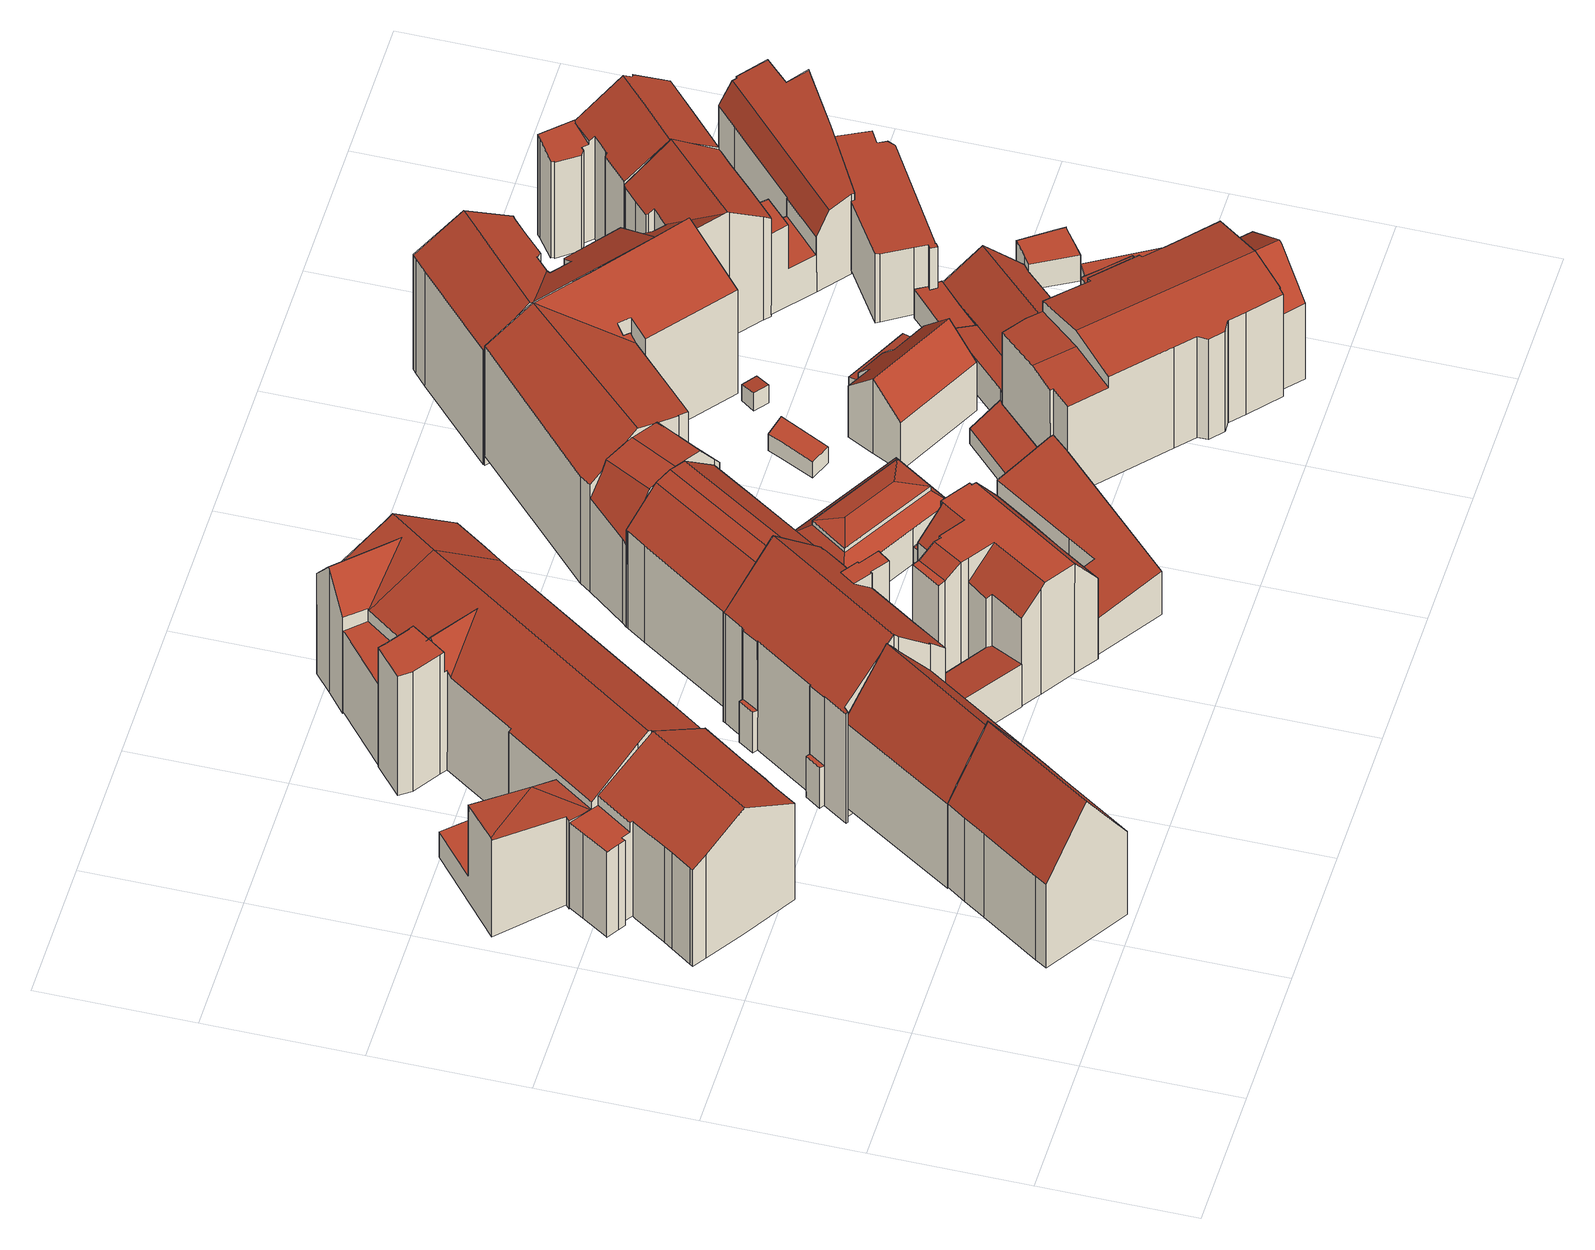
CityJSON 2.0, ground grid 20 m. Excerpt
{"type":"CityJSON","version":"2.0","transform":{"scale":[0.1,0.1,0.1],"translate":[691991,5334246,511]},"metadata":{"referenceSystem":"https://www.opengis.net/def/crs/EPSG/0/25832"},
"CityObjects":{
"building1":{"type":"Building","attributes":{"Gemeindeschluessel":"09162000","HoeheDach":"537.327","HoeheGrund":"514.120","Methode":"1000","NiedrigsteTraufeDesGebaeudes":"527.877","Geometrietyp2DReferenz":"3000","function":"31001_1000","roofType":"3100","measuredHeight":23.21,"storeysAboveGround":4},"geometry":[{"type":"MultiSurface","lod":"2","boundaries":[[[0,1,2,3]],[[4,5,6,7,8,9]],[[3,2,6,5]],[[9,8,10,11]],[[12,13,14,15,16,17,18,19]],[[6,2,1,12,19,7]],[[20,21,22,23]],[[22,17,16,23]],[[0,3,5,4,9,11,20,23,16,15,14,13]],[[13,12,1,0]],[[7,19,18,17,22,21,10,8]],[[11,10,21,20]]],"semantics":{"surfaces":[{"type":"WallSurface"},{"type":"RoofSurface"},{"type":"GroundSurface"}],"values":[0,0,0,0,0,1,0,0,2,0,1,0]}}]},
"building2":{"type":"Building","attributes":{"Gemeindeschluessel":"09162000","HoeheDach":"534.873","HoeheGrund":"514.080","Methode":"2000","NiedrigsteTraufeDesGebaeudes":"528.161","Geometrietyp2DReferenz":"3000","function":"31001_1000","roofType":"3100","measuredHeight":20.79,"storeysAboveGround":5},"geometry":[{"type":"MultiSurface","lod":"2","boundaries":[[[24,25,26,27]],[[28,29,30,31,32,33]],[[34,35,24,27,36,37,38,39,40,41,42,43,44,45,46,47,48,49,50,51,52,53,54,32,31,30]],[[39,55,56,40]],[[57,58,59,54,53,52,60]],[[35,34,30,29,61,62]],[[63,64,65,66,67,57,60,68,69,70]],[[51,68,60,52]],[[44,43,71,72,67,66,45]],[[70,69,68,51,50,49]],[[35,62,25,24]],[[73,74,71,43,42,41]],[[40,56,73,41]],[[36,27,26,75,76,37]],[[54,59,33,32]],[[76,75,77,28,33,59,58,72,71,74,73,56,55,78]],[[26,25,62,61,29,28,77,75]],[[67,72,58,57]],[[48,63,70,49]],[[47,46,45,66,65,64]],[[37,76,78,38]],[[38,78,55,39]],[[47,64,63,48]]],"semantics":{"surfaces":[{"type":"WallSurface"},{"type":"GroundSurface"},{"type":"RoofSurface"}],"values":[0,0,1,0,0,0,2,0,0,0,0,0,0,0,0,2,2,0,0,0,0,0,0]}}]},
"building3":{"type":"Building","attributes":{"Gemeindeschluessel":"09162000","HoeheDach":"536.420","HoeheGrund":"513.938","Methode":"2000","NiedrigsteTraufeDesGebaeudes":"527.741","Geometrietyp2DReferenz":"3000","function":"31001_1000","roofType":"3100","measuredHeight":22.48,"storeysAboveGround":4},"geometry":[{"type":"MultiSurface","lod":"2","boundaries":[[[79,80,81,82]],[[83,84,12,85]],[[86,85,12,87,17]],[[79,88,89,90,80]],[[82,81,84,83]],[[91,17,87,90,89]],[[91,92,86,17]],[[12,84,81,80,90,87]],[[86,92,88,79,82,83,85]],[[92,91,89,88]]],"semantics":{"surfaces":[{"type":"WallSurface"},{"type":"RoofSurface"},{"type":"GroundSurface"}],"values":[0,0,0,0,0,1,0,1,2,0]}}]},
"building4":{"type":"Building","attributes":{"Gemeindeschluessel":"09162000","HoeheDach":"535.380","HoeheGrund":"513.911","Methode":"2000","NiedrigsteTraufeDesGebaeudes":"518.122","Geometrietyp2DReferenz":"3000","function":"31001_2000","roofType":"3100","measuredHeight":21.47,"storeysAboveGround":4},"geometry":[{"type":"MultiSurface","lod":"2","boundaries":[[[93,94,95,96,97]],[[98,99,100,101]],[[102,103,104,105]],[[106,107,108,109,110,111]],[[112,113,114,115]],[[116,117,118,119,120]],[[121,122,123,124]],[[125,126,127,128,129]],[[99,120,119,130,131,132,133,100]],[[95,94,113,112]],[[134,135,131,130,136]],[[137,138,97,96]],[[139,140,141,142,143,144]],[[145,125,129,146,147,148]],[[149,147,146]],[[150,151,117,116]],[[103,152,104]],[[109,153,110]],[[154,106,111,155]],[[139,144,109,108]],[[150,116,120,99,98]],[[156,157,158,159,160,161]],[[119,162,163,164,103,102,128,127,141,140,136,130]],[[165,166,152,103,167]],[[101,100,133,168]],[[169,170,171,172]],[[150,98,101,168,173,135,134,174,154,155,175,176,126,125,145,169,172,177,121,124,178,179,180,181,182,183,137,96,95,112,115,151]],[[145,148,170,169]],[[181,180,163,162,161,160]],[[115,114,118,117,151]],[[143,142,184,185,186]],[[178,124,123,166,165,187]],[[173,132,131,135]],[[188,177,172,171]],[[118,114,113,94,93,156,161,162,119]],[[107,174,134,136,140,139,108]],[[122,121,177,188]],[[167,103,164,189]],[[185,184,176,175]],[[106,154,174,107]],[[156,93,97,138,157]],[[143,186,153,109,144]],[[180,179,190,189,164,163]],[[167,189,190,187,165]],[[137,183,158,157,138]],[[184,142,141,127,126,176]],[[178,187,190,179]],[[188,171,170,148,147,149,104,152,166,123,122]],[[129,128,102,105,149,146]],[[185,175,155,111,110,153,186]],[[159,182,181,160]],[[149,105,104]],[[168,133,132,173]],[[182,159,158,183]]],"semantics":{"surfaces":[{"type":"WallSurface"},{"type":"RoofSurface"},{"type":"GroundSurface"}],"values":[0,0,1,1,0,1,0,0,1,0,0,0,0,0,0,0,0,1,0,1,0,1,1,0,0,0,2,0,0,0,1,0,0,0,1,0,0,0,0,0,1,0,0,1,0,0,0,1,1,0,0,0,0,0]}}]},
"building5":{"type":"Building","attributes":{"Gemeindeschluessel":"09162000","HoeheDach":"537.110","HoeheGrund":"511.577","Methode":"2000","NiedrigsteTraufeDesGebaeudes":"518.320","Geometrietyp2DReferenz":"3000","function":"31001_1000","roofType":"3100","measuredHeight":25.53,"storeysAboveGround":5},"geometry":[{"type":"MultiSurface","lod":"2","boundaries":[[[191,192,193,194,195,196,197]],[[198,199,200,201]],[[202,203,204,205,206]],[[207,208,209,210]],[[211,212,213,214,215,216]],[[217,218,219,220]],[[221,214,213,222]],[[223,224,225,226,227,228]],[[229,230,231,232]],[[233,234,235,236]],[[237,238,236,235]],[[239,240,241,242]],[[243,227,226]],[[221,244,215,214]],[[245,222,213,212]],[[203,202,246,247]],[[191,248,243,226,225,249,250,251,241,240,252,253,200,199,231,230,254,192]],[[238,237,255,256]],[[220,219,196,195]],[[207,257,258,208]],[[259,249,225,224]],[[260,234,233,257,207,210]],[[197,196,219,218,228,227,243,248]],[[245,261,262,244,221,222]],[[263,251,250,264]],[[242,241,251,263]],[[265,266,267,268]],[[260,210,209,269]],[[239,268,267,252,240]],[[264,250,249,259]],[[270,269,209,208,258,271]],[[223,228,218,217]],[[211,216,206,205]],[[191,197,248]],[[255,201,200,253,256]],[[272,254,230,229]],[[247,246,266,265]],[[233,236,238,256,253,252,267,266,246,202,206,216,215,244,262,271,258,257]],[[223,217,220,195,194,193,272,229,232,198,201,255,237,235,234,260,269,270,261,245,212,211,205,204,203,247,265,268,239,242,263,264,259,224]],[[270,271,262,261]],[[193,192,254,272]],[[232,231,199,198]]],"semantics":{"surfaces":[{"type":"WallSurface"},{"type":"RoofSurface"},{"type":"GroundSurface"}],"values":[0,0,0,1,0,0,1,0,0,0,0,0,0,0,0,0,1,0,0,0,0,0,1,0,0,0,0,0,0,0,0,0,0,0,0,0,0,1,2,0,0,0]}}]},
"building6":{"type":"Building","attributes":{"Gemeindeschluessel":"09162000","HoeheDach":"527.646","HoeheGrund":"514.230","Methode":"1000","NiedrigsteTraufeDesGebaeudes":"527.646","Geometrietyp2DReferenz":"3000","function":"51009_1610","roofType":"1000","measuredHeight":13.42},"geometry":[{"type":"MultiSurface","lod":"2","boundaries":[[[273,274,275,276,277,278,279,280,281,282,283,284]],[[285,276,275,286]],[[284,283,282,287,288,289]],[[290,277,276,285]],[[291,292,290,285,286,293,294,289,288,287,295,296]],[[293,286,275,274,273,294]],[[292,278,277,290]],[[292,291,296,280,279,278]],[[294,273,284,289]],[[281,280,296,295,287,282]]],"semantics":{"surfaces":[{"type":"RoofSurface"},{"type":"WallSurface"},{"type":"GroundSurface"}],"values":[0,1,1,1,2,1,1,1,1,1]}}]},
"building7":{"type":"Building","attributes":{"Gemeindeschluessel":"09162000","HoeheDach":"519.222","HoeheGrund":"512.090","Methode":"2000","NiedrigsteTraufeDesGebaeudes":"518.324","Geometrietyp2DReferenz":"3000","function":"31001_2463","roofType":"1000","measuredHeight":7.13,"storeysAboveGround":1},"geometry":[{"type":"MultiSurface","lod":"2","boundaries":[[[297,298,299,300]],[[301,302,303,304]],[[300,299,305,303,302,306]],[[307,306,302,301]],[[298,308,305,299]],[[307,297,300,306]],[[308,304,303,305]],[[308,298,297,307,301,304]]],"semantics":{"surfaces":[{"type":"WallSurface"},{"type":"RoofSurface"},{"type":"GroundSurface"}],"values":[0,0,1,0,0,0,0,2]}}]},
"building8":{"type":"Building","attributes":{"Gemeindeschluessel":"09162000","HoeheDach":"530.400","HoeheGrund":"512.323","Methode":"2000","NiedrigsteTraufeDesGebaeudes":"521.560","Geometrietyp2DReferenz":"3000","function":"31001_1000","roofType":"1000","measuredHeight":18.08,"storeysAboveGround":5},"geometry":[{"type":"MultiSurface","lod":"2","boundaries":[[[309,310,311,312]],[[313,312,314]],[[315,316,317,318]],[[319,320,321,322,323,311,310,324,325,326,315,318,327,328,329,330,331,332,333,334,335,336,337,338,339,340,341,342]],[[337,343,344,338]],[[341,345,346,342]],[[337,336,347,348,349,343]],[[339,350,351,340]],[[324,310,309,352]],[[325,353,354,326]],[[335,355,347,336]],[[311,323,356,314,312]],[[357,358,348,347,355,359]],[[326,354,316,315]],[[321,360,361,322]],[[320,362,360,321]],[[319,342,346,363,364]],[[357,333,332,365,366,358]],[[334,359,355,335]],[[339,338,344,367,350]],[[346,345,351,350,367,363]],[[352,368,317,316,354,353]],[[331,369,365,332]],[[322,361,356,323]],[[318,317,368,327]],[[312,313,370,364,363,367,344,343,349,366,371,372,373,374,309]],[[320,319,364,370,362]],[[330,375,369,331]],[[328,327,368,374]],[[330,329,373,372,376,375]],[[333,357,359,334]],[[340,351,345,341]],[[309,374,368,352]],[[376,372,371]],[[373,329,328,374]],[[371,366,365,369,375,376]],[[362,370,313,314,356,361,360]],[[358,366,349,348]],[[325,324,352,353]]],"semantics":{"surfaces":[{"type":"WallSurface"},{"type":"GroundSurface"},{"type":"RoofSurface"}],"values":[0,0,0,1,0,0,0,0,0,0,0,0,2,0,0,0,0,0,0,0,2,2,0,0,0,2,0,0,0,0,0,0,2,0,0,2,2,0,0]}}]},
"building9":{"type":"Building","attributes":{"Gemeindeschluessel":"09162000","HoeheDach":"534.330","HoeheGrund":"513.644","Methode":"2000","NiedrigsteTraufeDesGebaeudes":"529.426","Geometrietyp2DReferenz":"3000","function":"31001_1000","roofType":"2100","measuredHeight":20.69,"storeysAboveGround":5},"geometry":[{"type":"MultiSurface","lod":"2","boundaries":[[[377,378,379,380]],[[381,382,383,384,385]],[[386,387,388,389,390]],[[391,392,393,394]],[[389,385,384,395,390]],[[378,386,390,395,396,379]],[[397,398,396,395,384,383]],[[399,393,392,382,381]],[[391,397,383,382,392]],[[388,400,399,381,385,389]],[[388,387,377,380,398,397,391,394,400]],[[378,377,387,386]],[[380,379,396,398]],[[394,393,399,400]]],"semantics":{"surfaces":[{"type":"WallSurface"},{"type":"RoofSurface"},{"type":"GroundSurface"}],"values":[0,1,0,0,1,1,0,1,0,0,2,0,0,0]}}]},
"building10":{"type":"Building","attributes":{"Gemeindeschluessel":"09162000","HoeheDach":"516.097","HoeheGrund":"513.758","Methode":"2000","NiedrigsteTraufeDesGebaeudes":"515.803","Geometrietyp2DReferenz":"3000","function":"31001_2000","roofType":"1000","measuredHeight":2.34,"storeysAboveGround":1},"geometry":[{"type":"MultiSurface","lod":"2","boundaries":[[[401,402,403,404]],[[402,405,406,403]],[[403,406,407,404]],[[401,408,405,402]],[[404,407,408,401]],[[407,406,405,408]]],"semantics":{"surfaces":[{"type":"GroundSurface"},{"type":"WallSurface"},{"type":"RoofSurface"}],"values":[0,1,1,1,1,2]}}]},
"building11":{"type":"Building","attributes":{"Gemeindeschluessel":"09162000","HoeheDach":"520.675","HoeheGrund":"512.987","Methode":"2000","NiedrigsteTraufeDesGebaeudes":"518.968","Geometrietyp2DReferenz":"3000","function":"31001_2000","roofType":"1000","measuredHeight":7.69,"storeysAboveGround":2},"geometry":[{"type":"MultiSurface","lod":"2","boundaries":[[[409,410,411,412]],[[413,414,415,416]],[[417,418,419,420]],[[421,422,423,424]],[[412,411,425,426]],[[426,425,427,428]],[[429,430,410,409]],[[424,423,418,417]],[[410,430,419,418,423,422,415,414,427,425,411]],[[412,426,428,413,416,421,424,417,420,429,409]],[[420,419,430,429]],[[416,415,422,421]],[[428,427,414,413]]],"semantics":{"surfaces":[{"type":"WallSurface"},{"type":"RoofSurface"},{"type":"GroundSurface"}],"values":[0,0,0,0,0,0,0,0,1,2,0,0,0]}}]},
"building12":{"type":"Building","attributes":{"Gemeindeschluessel":"09162000","HoeheDach":"515.967","HoeheGrund":"513.336","Methode":"2000","NiedrigsteTraufeDesGebaeudes":"515.782","Geometrietyp2DReferenz":"3000","function":"31001_2000","roofType":"1000","measuredHeight":2.63,"storeysAboveGround":1},"geometry":[{"type":"MultiSurface","lod":"2","boundaries":[[[431,432,433,434]],[[433,432,435,436]],[[435,437,438,436]],[[436,438,434,433]],[[432,431,437,435]],[[431,434,438,437]]],"semantics":{"surfaces":[{"type":"WallSurface"},{"type":"GroundSurface"},{"type":"RoofSurface"}],"values":[0,1,0,0,0,2]}}]},
"building13":{"type":"Building","attributes":{"Gemeindeschluessel":"09162000","HoeheDach":"522.040","HoeheGrund":"513.052","Methode":"2000","NiedrigsteTraufeDesGebaeudes":"518.865","Geometrietyp2DReferenz":"3000","function":"31001_9998","roofType":"3200","measuredHeight":8.99},"geometry":[{"type":"MultiSurface","lod":"2","boundaries":[[[439,440,441,442]],[[441,440,443,444,445,446,447,448]],[[449,450,451]],[[452,453,454,455]],[[447,452,455,448]],[[456,457,454,445]],[[442,441,448,458]],[[456,459,460,439,442,458,461,457]],[[452,450,462,453]],[[456,445,444,459]],[[445,454,453,446]],[[463,464,449,451]],[[459,444,443,460]],[[458,448,455,461]],[[457,461,455,454]],[[449,464,462,450]],[[460,443,440,439]],[[446,463,451,447]],[[463,462,464]],[[453,462,463,446]],[[447,451,450,452]]],"semantics":{"surfaces":[{"type":"WallSurface"},{"type":"RoofSurface"},{"type":"GroundSurface"}],"values":[0,1,1,1,1,0,0,2,0,0,1,1,0,0,0,1,0,0,1,0,0]}}]},
"building14":{"type":"Building","attributes":{"Gemeindeschluessel":"09162000","HoeheDach":"516.369","HoeheGrund":"513.413","Methode":"1000","NiedrigsteTraufeDesGebaeudes":"516.369","Geometrietyp2DReferenz":"3000","function":"31001_2000","roofType":"1000","measuredHeight":2.96},"geometry":[{"type":"MultiSurface","lod":"2","boundaries":[[[465,466,467,468]],[[465,469,470,466]],[[467,471,472,468]],[[472,471,470,469]],[[466,470,471,467]],[[468,472,469,465]]],"semantics":{"surfaces":[{"type":"GroundSurface"},{"type":"WallSurface"},{"type":"RoofSurface"}],"values":[0,1,1,2,1,1]}}]},
"building15":{"type":"Building","attributes":{"Gemeindeschluessel":"09162000","HoeheDach":"534.890","HoeheGrund":"513.637","Methode":"2000","NiedrigsteTraufeDesGebaeudes":"527.178","Geometrietyp2DReferenz":"3000","function":"31001_9998","roofType":"3100","measuredHeight":21.25,"storeysAboveGround":7},"geometry":[{"type":"MultiSurface","lod":"2","boundaries":[[[473,474,475]],[[476,477,478,479]],[[398,480,481,482]],[[397,391,483,484,485,383]],[[486,487,488,489]],[[475,474,490,482,481]],[[491,492,493,494,495,496,497,498,499,500,488,487,501]],[[502,491,501,503]],[[491,502,504,492]],[[505,506,507,496,495]],[[508,509,510,511,494,493]],[[512,513,514,515]],[[516,517,383,485,518,519]],[[520,521,507,506,522,512,515,391,397,398,482,490,479,478,509,508,504,502,503,486,489,523,524]],[[490,474,476,479]],[[515,514,483,391]],[[483,514,513,525,526,527,484]],[[512,522,528,529,525,513]],[[489,488,500,523]],[[477,510,509,478]],[[530,519,518,531]],[[520,498,497,521]],[[519,530,511,510,477,476,474,473]],[[525,529,526]],[[506,505,528,522]],[[521,497,496,507]],[[518,485,484,527,531]],[[480,517,516,473,475,481]],[[498,520,524,499]],[[523,500,499,524]],[[503,501,487,486]],[[480,398,397,383,517]],[[531,526,529,528,505,495,494,511,530]],[[508,493,492,504]],[[519,473,516]],[[531,527,526]]],"semantics":{"surfaces":[{"type":"WallSurface"},{"type":"RoofSurface"},{"type":"GroundSurface"}],"values":[0,0,0,0,0,0,1,0,0,0,0,0,1,2,0,0,1,0,0,0,0,0,1,0,0,0,1,1,0,0,0,0,1,0,0,0]}}]},
"building16":{"type":"Building","attributes":{"Gemeindeschluessel":"09162000","HoeheDach":"516.172","HoeheGrund":"512.956","Methode":"2000","NiedrigsteTraufeDesGebaeudes":"515.473","Geometrietyp2DReferenz":"3000","function":"31001_2463","roofType":"1000","measuredHeight":3.22,"storeysAboveGround":1},"geometry":[{"type":"MultiSurface","lod":"2","boundaries":[[[532,533,534,417]],[[424,535,536,532,417]],[[424,537,538,535]],[[536,539,533,532]],[[535,538,539,536]],[[417,534,537,424]],[[534,533,539,538,537]]],"semantics":{"surfaces":[{"type":"WallSurface"},{"type":"GroundSurface"},{"type":"RoofSurface"}],"values":[0,1,0,0,0,0,2]}}]},
"building17":{"type":"Building","attributes":{"Gemeindeschluessel":"09162000","HoeheDach":"515.922","HoeheGrund":"513.180","Methode":"1000","NiedrigsteTraufeDesGebaeudes":"515.922","Geometrietyp2DReferenz":"3000","function":"31001_2000","roofType":"1000","measuredHeight":2.74},"geometry":[{"type":"MultiSurface","lod":"2","boundaries":[[[540,541,542,543,544]],[[544,543,542,545,546,547]],[[548,547,546,545,549]],[[549,541,540,548]],[[541,549,545,542]],[[548,540,544,547]]],"semantics":{"surfaces":[{"type":"RoofSurface"},{"type":"WallSurface"},{"type":"GroundSurface"}],"values":[0,1,2,1,1,1]}}]},
"building18":{"type":"Building","attributes":{"Gemeindeschluessel":"09162000","HoeheDach":"524.653","HoeheGrund":"512.280","Methode":"2000","NiedrigsteTraufeDesGebaeudes":"519.005","Geometrietyp2DReferenz":"3000","function":"31001_9998","roofType":"3100","measuredHeight":12.37,"storeysAboveGround":2},"geometry":[{"type":"MultiSurface","lod":"2","boundaries":[[[550,551,552,553,554,555,556,557,558,559,560,561]],[[562,563,564,557,556,555]],[[560,565,566,561]],[[551,567,568,552]],[[552,568,569,553]],[[550,570,567,551]],[[557,564,571,558]],[[560,559,558,571,572,565]],[[554,573,562,555]],[[553,569,573,554]],[[570,566,565,572,571,564,563,562,573,569]],[[561,566,570,550]],[[567,570,569,568]]],"semantics":{"surfaces":[{"type":"GroundSurface"},{"type":"WallSurface"},{"type":"RoofSurface"}],"values":[0,1,1,1,1,1,1,1,1,1,2,1,2]}}]},
"building19":{"type":"Building","attributes":{"Gemeindeschluessel":"09162000","HoeheDach":"531.360","HoeheGrund":"512.987","Methode":"2000","NiedrigsteTraufeDesGebaeudes":"525.355","Geometrietyp2DReferenz":"3000","function":"31001_9998","roofType":"3100","measuredHeight":18.37,"storeysAboveGround":4},"geometry":[{"type":"MultiSurface","lod":"2","boundaries":[[[574,575,576,577,578,579,580,581,582,583,584,585,586]],[[587,588,589,590,591]],[[590,532,417,592,591]],[[593,582,581,594]],[[595,596,597,598]],[[599,600,601,602,603,604]],[[605,606,603,602,584,583]],[[429,607,608,420]],[[532,590,589,609]],[[610,609,589,588,611,612]],[[613,614,615,616]],[[594,581,580,617]],[[592,417,420,608]],[[618,576,575,619]],[[610,612,620,621]],[[616,622,597,596,613]],[[619,575,574,623]],[[593,624,625,605,583,582]],[[626,627,601,600]],[[628,599,604,629,630]],[[602,601,627,631,615,614,620,612,611,585,584]],[[632,633,622,616,615,631]],[[605,625,630,629,606]],[[617,580,579,634]],[[635,578,577,636]],[[598,597,622,633]],[[587,591,592,608,607,637]],[[595,621,620,614,613,596]],[[628,624,593,594,617,634,635,636,618,619,623,429,420,417,532,609,610,621,595,598,633,632,626,600,599]],[[636,577,576,618]],[[429,623,574,586,637,607]],[[634,579,578,635]],[[629,604,603,606]],[[628,630,625,624]],[[632,631,627,626]],[[586,585,611,588,587,637]]],"semantics":{"surfaces":[{"type":"RoofSurface"},{"type":"WallSurface"},{"type":"GroundSurface"}],"values":[0,0,1,1,1,1,1,1,1,1,1,1,1,1,1,0,1,1,1,1,0,1,0,1,1,1,0,1,2,1,1,1,0,1,1,1]}}]},
"building20":{"type":"Building","attributes":{"Gemeindeschluessel":"09162000","HoeheDach":"516.872","HoeheGrund":"513.947","Methode":"2000","NiedrigsteTraufeDesGebaeudes":"516.528","Geometrietyp2DReferenz":"3000","function":"31001_2000","roofType":"1000","measuredHeight":2.92},"geometry":[{"type":"MultiSurface","lod":"2","boundaries":[[[638,639,640,641]],[[642,643,644,645]],[[639,644,643,640]],[[641,642,645,638]],[[640,643,642,641]],[[638,645,644,639]]],"semantics":{"surfaces":[{"type":"GroundSurface"},{"type":"RoofSurface"},{"type":"WallSurface"}],"values":[0,1,2,2,2,2]}}]},
"building21":{"type":"Building","attributes":{"Gemeindeschluessel":"09162000","HoeheDach":"518.049","HoeheGrund":"512.220","Methode":"2000","NiedrigsteTraufeDesGebaeudes":"517.329","Geometrietyp2DReferenz":"3000","function":"31001_2000","roofType":"2100","measuredHeight":5.83},"geometry":[{"type":"MultiSurface","lod":"2","boundaries":[[[646,647,648,649]],[[650,651,652,653]],[[654,655,656,657,658,659]],[[646,649,650,653,658,657,656]],[[653,652,659,658]],[[651,648,647,655,654,659,652]],[[656,655,647,646]],[[649,648,651,650]]],"semantics":{"surfaces":[{"type":"WallSurface"},{"type":"GroundSurface"},{"type":"RoofSurface"}],"values":[0,0,0,1,0,2,0,0]}}]},
"building22":{"type":"Building","attributes":{"Gemeindeschluessel":"09162000","HoeheDach":"521.540","HoeheGrund":"512.452","Methode":"2000","NiedrigsteTraufeDesGebaeudes":"516.510","Geometrietyp2DReferenz":"3000","function":"31001_9998","roofType":"3100","measuredHeight":9.09,"storeysAboveGround":1},"geometry":[{"type":"MultiSurface","lod":"2","boundaries":[[[660,661,662,663,664,665,666,667,668,669]],[[670,671,672,673,674,668,667]],[[675,676,677,678]],[[679,680,681,682,683]],[[684,662,661,685]],[[686,687,688,689]],[[674,673,690]],[[691,689,688,676,675,692]],[[669,668,674,690,677,693]],[[694,693,677,676,688,687]],[[695,696,697,698]],[[678,677,690]],[[699,700,701,684,685,702,703,686,689,691,704,705,706,707,695,698,671,670,708,709]],[[678,690,673,672,697,696,710,711,712,713,692,675]],[[685,661,660,702]],[[708,666,665,709]],[[703,694,687,686]],[[691,692,713,704]],[[699,709,665,664,682,681]],[[684,701,679,683,663,662]],[[703,702,660,669,693,694]],[[707,710,696,695]],[[670,667,666,708]],[[705,712,711,706]],[[704,713,712,705]],[[706,711,710,707]],[[700,680,679,701]],[[698,697,672,671]],[[663,683,682,664]],[[699,681,680,700]]],"semantics":{"surfaces":[{"type":"RoofSurface"},{"type":"WallSurface"},{"type":"GroundSurface"}],"values":[0,1,1,0,1,1,1,1,0,0,1,1,2,0,1,1,1,1,1,1,1,1,1,1,1,1,1,1,1,1]}}]},
"building23":{"type":"Building","attributes":{"Gemeindeschluessel":"09162000","HoeheDach":"535.193","HoeheGrund":"512.004","Methode":"2000","NiedrigsteTraufeDesGebaeudes":"528.268","Geometrietyp2DReferenz":"3000","function":"31001_9998","roofType":"3100","measuredHeight":23.19,"storeysAboveGround":4},"geometry":[{"type":"MultiSurface","lod":"2","boundaries":[[[714,715,716,717]],[[718,719,720,721]],[[722,723,724,725]],[[726,727,728,729]],[[730,731,732,733]],[[734,491,735,736]],[[737,738,739,740]],[[741,742,743,744]],[[719,718,745,746,747]],[[725,724,748,749]],[[750,751,752,753]],[[754,755,742,741]],[[756,757,758,759,760,761,762,743,742,755,763]],[[744,743,762,764]],[[764,762,761,765]],[[766,767,768,738,737,769]],[[746,745,770,771]],[[772,716,715,773,752,751,774,728,727,775,776]],[[777,775,727,726]],[[778,779,731,730]],[[780,781,782,758,757]],[[783,750,753,784,714,717,785,786,734,736,781,780,787,788,789,778,730,733,754,741,744,764,765,790,791,722,725,749,767,766,770,745,718,721,792,793,794,795,777,726,729]],[[772,776,796,797,798,799,720,719,747,800]],[[793,798,797,794]],[[765,761,760,790]],[[785,717,716,772,800,801]],[[759,802,791,790,760]],[[792,799,798,793]],[[721,720,799,792]],[[749,748,768,767]],[[746,771,769,737,740,803,801,800,747]],[[777,795,796,776,775]],[[774,783,729,728]],[[766,769,771,770]],[[754,733,732,763,755]],[[753,752,773,784]],[[787,804,805,788]],[[783,774,751,750]],[[788,805,806,789]],[[723,722,791,802]],[[740,739,491,734,786,803]],[[779,778,789,806]],[[794,797,796,795]],[[787,780,757,756,804]],[[723,802,759,758,782,735,491,739,738,768,748,724]],[[756,763,732,731,779,806,805,804]],[[782,781,736,735]],[[784,773,715,714]],[[785,801,803,786]]],"semantics":{"surfaces":[{"type":"WallSurface"},{"type":"RoofSurface"},{"type":"GroundSurface"}],"values":[0,0,0,0,0,0,0,0,0,0,0,0,1,0,0,0,0,1,0,0,0,2,1,0,0,0,0,0,0,0,1,0,0,0,0,0,0,0,0,0,0,0,0,0,1,1,0,0,0]}}]},
"building24":{"type":"Building","attributes":{"Gemeindeschluessel":"09162000","HoeheDach":"517.523","HoeheGrund":"513.530","Methode":"1000","NiedrigsteTraufeDesGebaeudes":"517.523","Geometrietyp2DReferenz":"3000","function":"31001_2000","roofType":"1000","measuredHeight":3.99},"geometry":[{"type":"MultiSurface","lod":"2","boundaries":[[[807,808,809,810,811,812]],[[813,814,812,811,815,816]],[[817,818,819,820,821,808,807,812,814,813]],[[822,819,818,823]],[[824,825,809,808,821,820]],[[826,823,818,817,813,816]],[[824,820,819,822]],[[825,824,822,823,826,816,815,811,810,809]]],"semantics":{"surfaces":[{"type":"WallSurface"},{"type":"RoofSurface"},{"type":"GroundSurface"}],"values":[0,0,1,0,0,0,0,2]}}]},
"building25":{"type":"Building","attributes":{"Gemeindeschluessel":"09162000","HoeheDach":"516.930","HoeheGrund":"513.950","Methode":"1000","NiedrigsteTraufeDesGebaeudes":"516.282","Geometrietyp2DReferenz":"3000","function":"31001_2000","roofType":"1000","measuredHeight":2.98},"geometry":[{"type":"MultiSurface","lod":"2","boundaries":[[[827,828,829,830,831,832]],[[832,831,833,834]],[[835,836,837,838,829,828]],[[839,840,841,842,843,844]],[[845,846,837,836,847,848]],[[830,829,838,837,846,845,849,850,844,843,842,833,831]],[[840,839,851,852,848,847,836,835,828,827,832,834,841]],[[852,851,839,844,850,849,845,848]],[[834,833,842,841]]],"semantics":{"surfaces":[{"type":"WallSurface"},{"type":"RoofSurface"},{"type":"GroundSurface"}],"values":[0,0,0,0,0,1,2,0,0]}}]},
"building26":{"type":"Building","attributes":{"Gemeindeschluessel":"09162000","HoeheDach":"518.445","HoeheGrund":"514.060","Methode":"1000","NiedrigsteTraufeDesGebaeudes":"518.445","Geometrietyp2DReferenz":"3000","function":"31001_2000","roofType":"1000","measuredHeight":4.38},"geometry":[{"type":"MultiSurface","lod":"2","boundaries":[[[853,854,855,856,857,858]],[[859,860,855,854,861,862]],[[859,862,863,864]],[[865,866,858,857]],[[860,859,864,865,857,856,855]],[[862,861,854,853,858,866,863]],[[864,863,866,865]]],"semantics":{"surfaces":[{"type":"WallSurface"},{"type":"GroundSurface"},{"type":"RoofSurface"}],"values":[0,0,0,0,1,2,0]}}]},
"building27":{"type":"Building","attributes":{"Gemeindeschluessel":"09162000","HoeheDach":"524.397","HoeheGrund":"513.002","Methode":"2000","NiedrigsteTraufeDesGebaeudes":"523.893","Geometrietyp2DReferenz":"3000","function":"31001_9998","roofType":"1000","measuredHeight":11.39,"storeysAboveGround":3},"geometry":[{"type":"MultiSurface","lod":"2","boundaries":[[[867,868,869,870]],[[870,869,871,872]],[[873,874,875,876]],[[877,878,879,880]],[[867,880,879,868]],[[872,871,881,882]],[[879,878,875,874,883,884,885,886,887,888,889,890,881,871,869,868]],[[891,883,874,873]],[[877,876,875,878]],[[892,893,888,887]],[[894,886,885,895]],[[882,881,890,896]],[[896,890,889,897]],[[898,884,883,891]],[[877,880,867,870,872,882,896,897,893,892,894,895,898,891,873,876]],[[893,897,889,888]],[[892,887,886,894]],[[895,885,884,898]]],"semantics":{"surfaces":[{"type":"WallSurface"},{"type":"RoofSurface"},{"type":"GroundSurface"}],"values":[0,0,0,0,0,0,1,0,0,0,0,0,0,0,2,0,0,0]}}]},
"building28":{"type":"Building","attributes":{"Gemeindeschluessel":"09162000","HoeheDach":"526.664","HoeheGrund":"512.311","Methode":"2000","NiedrigsteTraufeDesGebaeudes":"518.358","Geometrietyp2DReferenz":"3000","function":"31001_9998","roofType":"2100","measuredHeight":14.35,"storeysAboveGround":2},"geometry":[{"type":"MultiSurface","lod":"2","boundaries":[[[899,900,901,902]],[[903,904,905,906]],[[907,908,909,910]],[[911,912,902,901]],[[913,914,915,908,907,916,917,918]],[[915,919,920,921,922,923,909,908]],[[924,925,921,920,926]],[[914,927,928,919,915]],[[929,930,931,910,909,923]],[[932,933,934,935]],[[932,936,937,938,939,933]],[[940,911,901,900,927,914,913,941,936,932,935,930,929,942,925,924,903,906,943]],[[942,922,921,925]],[[935,934,931,930]],[[929,923,922,942]],[[924,926,904,903]],[[941,944,937,936]],[[907,910,931,934,933,939,916]],[[940,945,912,911]],[[906,905,946,943]],[[945,940,943,946]],[[913,918,944,941]],[[939,938,917,916]],[[917,938,937,944,918]],[[945,946,905,904,926,920,919,928,899,902,912]],[[900,899,928,927]]],"semantics":{"surfaces":[{"type":"WallSurface"},{"type":"RoofSurface"},{"type":"GroundSurface"}],"values":[0,0,0,0,0,1,0,0,0,0,0,2,0,0,0,0,0,1,0,0,0,0,0,1,1,0]}}]},
"building29":{"type":"Building","attributes":{"Gemeindeschluessel":"09162000","HoeheDach":"532.931","HoeheGrund":"512.004","Methode":"2000","NiedrigsteTraufeDesGebaeudes":"527.829","Geometrietyp2DReferenz":"3000","function":"31001_1000","roofType":"3100","measuredHeight":20.93,"storeysAboveGround":4},"geometry":[{"type":"MultiSurface","lod":"2","boundaries":[[[947,948,949,950]],[[951,952,953,954]],[[955,956,952,951]],[[957,958,949,948,959,960,961,962]],[[963,964,965,966]],[[967,968,969]],[[970,971,964,963]],[[972,777,957,962,973,795]],[[974,777,972,795,975,976,977,978,979,980,955,951,954,981,982,970,963,966,983,984,985,947,950]],[[986,987,988,979,978,977]],[[989,990,953,952,956,967,969,991,965,964,971]],[[777,974,950,949,958,957]],[[985,959,948,947]],[[795,973,992,975]],[[954,953,990,981]],[[981,990,989,982]],[[993,991,969]],[[991,993,960,959,985,984,983,966,965]],[[962,961,960,993,969,968,988,987,986,994,992,973]],[[980,979,988,968,967,956,955]],[[982,989,971,970]],[[976,994,986,977]],[[975,992,994,976]]],"semantics":{"surfaces":[{"type":"WallSurface"},{"type":"RoofSurface"},{"type":"GroundSurface"}],"values":[0,0,0,1,0,0,0,0,2,0,1,0,0,0,0,0,0,0,1,0,0,0,0]}}]}
},
"vertices":[
[306,123,31],[306,123,169],[287,95,169],[287,95,31],[173,38,31],[227,4,31],[227,4,169],[173,38,263],[119,72,169],[119,72,31],[129,87,169],[129,87,31],[322,147,169],[322,147,31],[268,182,31],[226,209,31],[215,216,31],[215,216,169],[226,209,189],[268,182,263],[180,163,31],[180,163,169],[198,191,169],[198,191,31],
[170,412,31],[170,412,190],[150,381,190],[150,381,31],[174,558,239],[240,513,190],[240,513,31],[174,558,31],[172,559,31],[172,559,238],[204,461,31],[179,424,31],[82,423,31],[32,455,31],[15,467,31],[18,471,31],[36,497,31],[44,509,31],[72,551,31],[75,555,31],[72,557,31],[61,564,31],[58,560,31],[58,559,31],[49,565,31],[34,575,31],[35,576,31],[57,610,31],[69,629,31],[105,605,31],[156,570,31],[18,471,190],[36,497,190],[105,605,172],[105,605,188],[156,570,225],[69,629,172],[204,461,190],[179,424,190],[49,565,172],[58,559,172],[58,560,172],[61,564,172],[72,557,172],[57,610,172],[35,576,172],[34,575,172],[75,555,189],[72,557,188],[44,509,190],[72,551,189],[82,423,239],[32,455,202],[139,506,239],[15,467,190],
[376,324,29],[376,324,239],[381,320,230],[381,320,29],[419,292,29],[419,292,167],[322,147,29],[215,216,29],[268,182,254],[314,366,29],[314,366,169],[366,330,254],[309,361,168],[309,361,29],
[378,989,195],[383,984,200],[383,984,29],[363,1005,29],[363,1005,195],[410,762,29],[410,762,183],[322,634,184],[322,634,29],[317,806,233],[276,872,183],[260,849,227],[258,846,233],[74,634,175],[69,629,175],[96,610,171],[109,685,176],[5,706,189],[2,704,189],[408,959,29],[408,959,224],[421,945,237],[421,945,29],[460,835,184],[488,877,185],[428,938,244],[384,877,244],[445,814,183],[239,896,29],[239,896,227],[270,875,227],[270,875,29],[248,824,29],[184,730,29],[184,730,186],[245,819,186],[248,824,194],[168,561,244],[172,559,241],[240,513,183],[275,564,184],[156,570,29],[172,559,29],[156,570,233],[358,1010,29],[358,1010,195],[97,610,171],[97,610,183],[181,732,183],[181,732,71],[133,662,71],[133,662,171],[239,830,29],[244,826,194],[244,826,227],[239,830,227],[256,843,227],[460,835,29],[488,877,29],[276,872,227],[50,745,189],[74,634,29],[2,704,29],[401,920,236],[333,989,236],[333,988,235],[304,964,188],[327,940,187],[326,939,186],[325,938,186],[284,881,184],[283,882,183],[270,876,71],[270,876,227],[276,872,71],[275,564,29],[204,853,29],[204,853,227],[193,868,227],[193,868,29],[240,513,29],[69,629,29],[110,796,29],[156,748,29],[232,902,29],[273,876,29],[278,884,29],[284,881,29],[327,940,29],[304,964,29],[333,988,29],[156,748,71],[110,796,71],[50,745,71],[273,876,71],[232,902,227],[283,882,71],[278,884,71],
[509,386,189],[466,322,189],[466,322,6],[486,353,6],[510,388,6],[510,388,214],[509,386,214],[381,320,6],[381,320,254],[376,324,261],[376,324,6],[426,539,187],[426,539,6],[418,527,6],[410,515,6],[410,515,187],[327,394,73],[341,415,73],[336,418,73],[322,398,73],[407,512,6],[401,516,6],[401,516,73],[406,513,73],[406,513,186],[407,512,187],[545,388,6],[545,388,214],[533,372,214],[533,372,6],[393,492,73],[388,496,73],[520,405,6],[532,423,6],[532,423,190],[522,407,190],[522,407,214],[520,405,214],[421,294,6],[421,294,210],[419,292,210],[419,292,6],[328,394,187],[328,394,6],[307,362,6],[307,362,187],[309,361,6],[309,361,189],[555,460,6],[555,460,191],[552,457,192],[552,457,6],[500,422,214],[393,492,186],[388,496,6],[428,542,187],[428,542,6],[486,402,214],[537,430,190],[554,455,189],[552,456,192],[493,500,261],[375,324,261],[441,280,186],[314,366,6],[314,366,190],[327,394,186],[341,415,186],[537,430,6],[322,398,6],[394,492,6],[394,492,187],[552,456,6],[554,455,6],[430,540,6],[430,540,189],[492,501,260],[492,501,6],[336,418,6],[342,414,6],[342,414,187],[441,280,6],
[239,897,166],[266,878,166],[270,876,166],[273,876,166],[278,884,166],[284,881,166],[307,913,166],[327,940,166],[318,949,166],[304,964,166],[301,961,166],[232,902,166],[273,876,32],[270,876,32],[304,964,32],[301,961,32],[232,902,32],[278,884,32],[307,913,32],[284,881,32],[266,878,32],[239,897,32],[318,949,32],[327,940,32],
[560,263,11],[475,319,11],[475,319,74],[560,263,73],[536,214,11],[536,214,82],[441,280,82],[441,280,11],[466,322,74],[563,257,74],[563,257,11],[466,322,11],
[571,296,194],[571,296,13],[579,290,13],[579,290,194],[612,268,194],[579,290,155],[567,352,13],[567,352,179],[567,353,179],[567,353,13],[603,169,13],[559,198,13],[536,214,13],[563,257,13],[560,263,13],[551,310,13],[542,315,13],[566,353,13],[575,348,13],[595,335,13],[603,329,13],[625,363,13],[654,344,13],[658,342,13],[669,358,13],[707,333,13],[701,324,13],[700,324,13],[695,317,13],[699,314,13],[728,295,13],[695,245,13],[670,208,13],[632,149,13],[695,317,194],[699,314,194],[670,208,147],[632,149,146],[700,324,106],[697,320,106],[697,320,194],[728,295,148],[695,245,148],[551,310,179],[542,315,179],[566,353,179],[701,324,106],[560,263,153],[669,358,106],[660,345,106],[707,333,106],[536,214,158],[563,257,159],[559,198,187],[604,169,194],[603,169,194],[658,342,194],[660,345,194],[700,313,194],[575,348,179],[654,344,190],[565,194,194],[638,310,194],[605,332,194],[603,329,194],[595,335,194],[625,363,155],[605,332,154],
[509,659,26],[509,659,186],[525,682,187],[525,682,26],[514,486,229],[612,638,229],[596,647,232],[591,650,233],[494,499,233],[430,540,184],[430,540,26],[492,501,26],[492,501,233],[474,512,229],[656,615,26],[656,615,185],[630,575,185],[630,575,26],[570,661,229],[527,685,187],[596,647,26],[527,685,26],[555,460,185],[555,460,26],
[607,429,28],[618,449,28],[662,424,28],[651,404,28],[618,449,51],[662,424,48],[651,404,48],[607,429,51],
[714,95,20],[714,95,91],[632,149,80],[632,149,20],[718,176,20],[718,176,86],[742,213,86],[742,213,20],[885,275,20],[885,275,96],[888,272,97],[888,272,20],[811,318,20],[811,318,86],[840,301,90],[840,301,20],[670,208,80],[670,208,20],[689,195,82],[689,195,20],[867,249,20],[867,249,96],
[717,393,48],[717,393,23],[706,372,23],[706,372,48],[767,364,23],[756,346,23],[767,364,50],[756,346,50],
[662,424,20],[662,424,79],[618,449,79],[618,449,20],[717,393,79],[767,364,79],[769,363,79],[765,385,96],[643,455,96],[617,450,79],[684,466,110],[676,503,103],[643,455,103],[676,503,96],[798,434,96],[822,442,79],[670,529,79],[769,363,20],[822,442,20],[617,450,20],[767,364,20],[717,393,20],[670,529,20],[798,434,103],[765,385,103],[755,426,110],
[669,612,24],[686,644,24],[749,610,24],[732,578,24],[669,612,54],[686,644,54],[749,610,54],[732,578,54],
[587,730,213],[570,740,204],[570,740,181],[581,755,203],[750,915,208],[750,915,26],[581,755,26],[527,685,162],[532,691,164],[532,691,26],[656,615,194],[635,626,226],[598,646,232],[980,730,26],[980,730,237],[923,659,198],[923,659,26],[570,740,26],[941,764,239],[868,820,238],[848,836,238],[804,871,238],[809,750,199],[818,759,204],[811,766,205],[822,776,211],[837,763,210],[819,741,198],[982,733,239],[941,764,26],[982,733,26],[868,820,26],[716,662,201],[716,662,26],[818,759,26],[848,836,26],[802,872,26],[802,872,239],[803,872,239],[686,644,26],[686,644,176],[669,612,177],[669,612,26],[594,727,226],[561,666,226],[630,706,232],[622,711,231],[822,776,26],[811,766,26],[700,670,26],[819,741,26],[837,763,26],[699,669,176],[668,686,224],[667,686,226],[700,670,209],[699,669,209],[639,702,239],[664,688,226],
[962,353,20],[962,353,52],[885,275,52],[921,381,20],[968,357,20],[840,301,45],[921,381,45],[968,357,52],
[846,530,49],[879,595,49],[848,602,49],[840,585,49],[818,541,49],[848,602,22],[840,585,22],[818,541,22],[846,530,22],[879,595,22],
[1000,427,13],[981,389,13],[864,448,13],[883,486,13],[901,521,13],[933,504,13],[936,509,13],[941,520,13],[979,501,13],[974,490,13],[971,485,13],[1017,462,13],[933,504,98],[936,509,93],[941,520,80],[971,485,98],[1017,462,98],[981,389,93],[864,448,93],[883,486,137],[1000,427,137],[979,501,80],[974,490,93],[901,521,98],
[976,151,188],[999,130,188],[1000,116,186],[1017,101,186],[1031,102,189],[1032,101,189],[1050,85,189],[1089,51,189],[1096,58,191],[1097,57,191],[1134,97,204],[957,263,204],[909,211,188],[957,263,177],[1008,317,170],[992,333,170],[962,353,171],[914,304,177],[885,275,173],[1096,58,20],[1089,51,20],[1072,289,20],[1072,289,170],[1094,267,170],[1094,267,20],[1220,123,20],[1147,188,20],[1147,188,187],[1187,153,186],[1187,153,144],[1220,123,144],[1097,57,144],[1142,105,191],[867,249,170],[888,272,173],[992,333,20],[1028,298,20],[1008,317,187],[1028,298,187],[1059,277,172],[1059,277,186],[1110,229,186],[1110,229,172],[1050,85,20],[1000,116,20],[999,130,20],[1054,272,187],[1054,272,20],[1121,240,171],[976,151,20],[1123,34,20],[1123,34,145],[1128,205,20],[1128,205,187],[1169,75,20],[1171,78,191],[1169,75,189],[1107,225,187],[1107,225,20],[1121,240,20],[1032,101,20],[1031,102,20],[1017,101,20],[909,211,170],
[898,633,29],[911,651,29],[929,638,29],[915,620,29],[915,620,59],[929,638,55],[911,651,55],[898,633,59],
[1017,462,12],[1017,462,70],[971,485,70],[971,485,12],[979,501,12],[979,501,67],[941,520,67],[941,520,12],[985,514,63],[1032,491,63],[1032,491,12],[985,514,12],[948,533,12],[948,533,63],
[1028,298,104],[1054,272,68],[1072,289,67],[1078,282,58],[1118,323,58],[1167,377,61],[1180,386,58],[1154,427,104],[1153,428,105],[1027,299,105],[1154,427,14],[1122,477,14],[1122,477,61],[1127,470,61],[1127,470,58],[1047,438,55],[1047,438,70],[1072,413,58],[1072,413,55],[1094,267,67],[1133,306,63],[1116,321,63],[1118,323,63],[1078,282,67],[1072,289,14],[1054,272,14],[962,353,14],[962,353,71],[968,357,70],[968,357,14],[1098,441,58],[1049,440,14],[1049,440,55],[993,333,58],[992,333,58],[1120,475,14],[1120,475,61],[1120,476,61],[1120,476,14],[1116,321,14],[1133,306,14],[1094,267,14],[1028,298,14],[992,333,14],[1105,497,14],[1114,483,14],[1109,480,14],[1115,472,14],[1180,386,14],[1167,377,14],[1115,472,61],[1109,480,61],[1114,483,61],[1105,497,62],
[1060,666,10],[1060,666,181],[1023,696,217],[1023,696,10],[1040,791,10],[1040,791,180],[1036,796,175],[1036,796,10],[905,853,10],[905,853,211],[913,864,203],[913,864,10],[1156,742,10],[1156,742,173],[1138,726,173],[1138,726,10],[873,1031,10],[873,1031,200],[878,1035,200],[878,1035,10],[941,764,10],[868,820,240],[868,820,10],[982,815,173],[982,815,201],[942,763,239],[942,763,217],[962,936,10],[962,936,201],[944,919,201],[944,919,10],[1018,770,10],[1018,770,182],[1020,772,180],[917,865,201],[917,865,10],[1071,661,10],[1071,661,173],[1068,658,173],[1068,658,10],[967,940,10],[967,940,201],[800,874,242],[802,872,240],[803,871,240],[887,878,207],[905,895,207],[906,894,206],[917,893,201],[922,987,242],[917,893,10],[906,894,10],[1003,799,10],[981,816,10],[981,816,201],[1003,799,173],[1005,783,10],[1005,783,180],[1020,698,220],[1060,665,181],[1105,693,173],[1159,746,173],[1117,791,220],[1159,746,10],[855,1015,10],[855,1015,200],[802,872,10],[848,836,10],[848,836,240],[1105,693,10],[1060,665,10],[980,730,10],[982,733,10],[750,915,10],[751,916,10],[751,917,10],[905,895,10],[880,872,10],[1036,800,10],[1054,817,10],[1071,833,10],[1075,836,10],[1075,836,173],[1071,833,173],[1054,817,173],[1036,800,173],[1018,700,219],[980,730,219],[880,872,212],[982,733,216],[750,915,201],[751,916,201],[751,917,200],
[1170,272,65],[1180,263,65],[1180,263,25],[1170,272,25],[1133,306,25],[1133,306,65],[1094,267,65],[1108,281,65],[1108,281,25],[1094,267,25],[1095,266,65],[1121,240,65],[1107,225,65],[1128,205,65],[1179,263,65],[1107,225,25],[1121,240,25],[1128,205,25],[1179,263,25],[1095,266,25],
[1177,278,29],[1177,276,29],[1177,276,53],[1177,278,54],[1168,306,55],[1168,306,29],[1197,323,59],[1197,323,29],[1178,275,29],[1195,257,29],[1195,257,54],[1178,275,54],[1251,180,29],[1254,183,29],[1271,198,29],[1271,198,59],[1254,183,56],[1251,180,56],[1188,248,53],[1191,253,54],[1191,253,29],[1188,248,29],[1205,230,54],[1250,181,55],[1250,181,29],[1205,230,29],
[1229,361,74],[1236,351,74],[1236,351,31],[1229,361,31],[1200,401,31],[1200,401,74],[1197,323,31],[1234,350,31],[1234,350,74],[1197,323,74],[1167,377,74],[1167,377,31],[1180,386,31],[1180,386,74],
[1114,483,20],[1114,483,130],[1105,497,131],[1105,497,20],[1083,532,133],[1083,532,20],[1120,476,20],[1120,476,129],[1120,475,129],[1120,475,20],[1115,472,20],[1115,472,129],[1109,480,130],[1109,480,20],[1080,537,134],[1080,537,20],[1122,477,129],[1260,562,129],[1263,572,130],[1257,583,130],[1274,593,130],[1249,636,134],[1158,583,134],[1155,586,134],[1122,477,20],[1274,593,20],[1249,636,20],[1257,583,20],[1263,572,20],[1155,586,20],[1158,583,20],[1260,562,20],
[1158,583,146],[1158,583,13],[1249,636,13],[1249,636,152],[1310,766,13],[1310,766,138],[1336,735,149],[1336,735,13],[1117,618,74],[1117,618,103],[1169,667,103],[1169,667,74],[1315,677,13],[1315,677,156],[1068,658,13],[1117,617,13],[1117,617,104],[1087,643,74],[1087,643,147],[1068,658,147],[1131,606,137],[1304,769,137],[1292,782,104],[1264,756,104],[1169,666,104],[1308,764,13],[1292,782,13],[1308,764,138],[1155,586,13],[1155,586,145],[1169,666,13],[1160,676,13],[1160,676,74],[1125,672,13],[1125,672,74],[1130,677,74],[1130,677,13],[1105,693,13],[1105,693,147],[1121,676,147],[1121,676,74],[1325,683,13],[1071,661,13],[1264,756,13],[1306,705,13],[1071,661,147],[1325,683,157],[1306,705,149],
[1216,864,10],[1216,864,209],[1248,828,176],[1248,828,10],[1120,897,10],[1120,897,169],[1113,897,168],[1113,897,10],[1123,900,10],[1123,900,170],[1159,746,176],[1205,788,176],[1211,863,210],[1202,872,219],[1161,834,219],[1116,792,219],[1121,950,10],[1121,950,175],[1125,953,176],[1125,953,10],[1130,893,170],[1130,893,175],[1154,916,175],[1092,929,10],[1092,929,169],[1116,792,10],[1075,836,178],[1205,788,10],[1109,868,10],[1113,867,10],[1115,869,10],[1122,875,10],[1135,888,10],[1130,893,10],[1093,924,10],[1094,925,10],[1158,918,10],[1202,872,10],[1211,863,10],[1115,869,180],[1122,875,180],[1135,888,180],[1094,925,169],[1093,924,169],[1158,918,176],[1109,868,178],[1158,918,175],[1113,867,180]
]}
